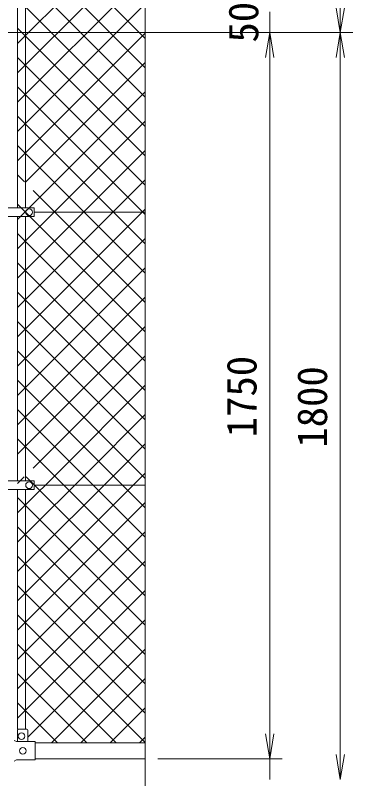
# Model space of a CAD drawing. Units: millimetres, scale not verified. Extents: x -6300 to 6300, y -4455 to 4455.
# Drawn here: x 3139 to 3953, y -854 to 986 of the extents above; entities that cross this region are included whole.
import ezdxf
from ezdxf.enums import TextEntityAlignment as Align

# ---------------------------------------------------------------- set-up
doc = ezdxf.new("R2010")
doc.units = ezdxf.units.MM
doc.header["$LTSCALE"] = 30
for name, color, linetype, lineweight in [('0-4_D-STR1', 1, 'Continuous', 18), ('0-5_D-STR3', 3, 'Continuous', 13), ('0-6_D-STR-DIM', 7, 'Continuous', 9), ('0-7_0', 7, 'Continuous', 9), ('0-B_D-STR2', 7, 'Continuous', 9)]:
    doc.layers.add(name, color=color, linetype=linetype, lineweight=lineweight)
doc.styles.add('ＭＳ ゴシック', font='')
doc.styles.get('ＭＳ ゴシック').set_extended_font_data('MS Gothic')

# ---------------------------------------------------------------- blocks, each defined once
blk = doc.blocks.new('_Open')
at = {"layer": '0-7_0'}
blk.add_line((-30, 5), (0, 0), dxfattribs=at)
blk.add_lwpolyline([(-30, -5), (0, 0), (-30, 0)], dxfattribs=at)

msp = doc.modelspace()

# ---------------------------------------------------------------- linework, layer by layer
at = {"layer": '0-4_D-STR1'}
for p, q in [((3187.51, -768.16), (3452.51, -768.16)), ((3187.51, -806.16), (3452.51, -806.16))]:
    msp.add_line(p, q, dxfattribs=at)
at = {"layer": '0-5_D-STR3'}
for p, q in [((3145.01, 1158.54), (3145.01, 521.34)), ((3164.01, 1158.54), (3164.01, 521.34)), ((3069.71, 521.34), (3184.51, 521.34)), ((3184.51, 521.34), (3184.51, 500.34)), ((3069.71, 500.34), (3184.51, 500.34)), ((3145.01, 500.34), (3145.01, -136.66)), ((3164.01, 500.34), (3164.01, -136.66)), ((3452.51, 510.84), (3184.51, 510.84)), ((3069.71, -136.66), (3184.51, -136.66)), ((3184.51, -136.66), (3184.51, -157.66)), ((3452.51, -147.16), (3184.51, -147.16)), ((3069.71, -157.66), (3184.51, -157.66)), ((3145.01, -735.74), (3145.01, -157.66)), ((3164.01, -735.06), (3164.01, -157.66)), ((3146.51, -735.06), (3167.51, -735.06)), ((3144.51, -737.06), (3144.51, -765.06)), ((3169.51, -737.06), (3169.51, -765.06)), ((3142.31, -765.06), (3136.31, -762.06)), ((3142.31, -765.06), (3187.51, -765.06)), ((3187.51, -809.06), (3187.51, -765.06)), ((3142.31, -809.06), (3136.31, -812.06)), ((3142.31, -809.06), (3187.51, -809.06))]:
    msp.add_line(p, q, dxfattribs=at)
for centre in [(3172.51, 510.84), (3172.51, -147.16), (3154.51, -752.06), (3157.51, -787.06)]:
    msp.add_circle(centre, 8, dxfattribs=at)
for centre, start, end in [((3146.51, -737.06), 90, 180), ((3167.51, -737.06), 0, 90)]:
    msp.add_arc(centre, 2, start, end, dxfattribs=at)
at = {"layer": '0-6_D-STR-DIM'}
for p, q in [((3452.51, -949.16), (3452.51, 1143.19)), ((3752.51, 993.84), (3752.51, 943.84)), ((2977.11, 943.84), (3782.51, 943.84)), ((2977.11, 943.84), (3952.51, 943.84)), ((2977.11, 943.84), (3952.51, 943.84)), ((2977.11, 943.84), (3782.51, 943.84)), ((3752.51, -746.16), (3752.51, 883.84)), ((3752.51, 883.84), (3752.51, 823.84)), ((3922.51, 883.84), (3922.51, -796.16)), ((3752.51, -746.16), (3752.51, -686.16)), ((3482.51, -806.16), (3782.51, -806.16)), ((3482.51, -806.16), (3782.51, -806.16)), ((3752.51, -856.16), (3752.51, -806.16))]:
    msp.add_line(p, q, dxfattribs=at)
at = {"layer": '0-B_D-STR2'}
for p, q in [((3164.01, 936.95), (3395.91, 1168.84)), ((3452.51, 929.73), (3213.41, 1168.84)), ((3164.01, 795.52), (3452.51, 1084.02)), ((3452.51, 788.31), (3164.01, 1076.81)), ((3164.01, 724.81), (3452.51, 1013.31)), ((3452.51, 717.6), (3164.01, 1006.1)), ((3164.01, 935.39), (3145.01, 954.39)), ((3164.01, 654.1), (3452.51, 942.6)), ((3145.01, 917.95), (3164.01, 936.95)), ((3452.51, 646.89), (3164.01, 935.39)), ((3164.01, 864.68), (3145.01, 883.68)), ((3164.96, 584.34), (3452.51, 871.89)), ((3452.51, 576.18), (3164.01, 864.68)), ((3164.01, 793.97), (3145.01, 812.97)), ((3145.01, 776.52), (3164.01, 795.52)), ((3384.14, 573.84), (3164.01, 793.97)), ((3225.17, 573.84), (3452.51, 801.18)), ((3164.01, 723.26), (3145.01, 742.26)), ((3145.01, 705.81), (3164.01, 724.81)), ((3313.43, 573.84), (3164.01, 723.26)), ((3295.88, 573.84), (3452.51, 730.47)), ((3164.01, 652.55), (3145.01, 671.55)), ((3145.01, 635.1), (3164.01, 654.1)), ((3242.72, 573.84), (3164.01, 652.55)), ((3366.59, 573.84), (3452.51, 659.76)), ((3161.51, 584.34), (3145.01, 600.84)), ((3437.3, 573.84), (3452.51, 589.05)), ((3164.01, 512.68), (3225.17, 573.84)), ((3164.01, 441.97), (3295.88, 573.84)), ((3164.01, 371.26), (3366.59, 573.84)), ((3164.01, 300.55), (3437.3, 573.84)), ((3452.51, 364.05), (3242.72, 573.84)), ((3452.51, 434.76), (3313.43, 573.84)), ((3452.51, 505.47), (3384.14, 573.84)), ((3452.51, 293.34), (3182.51, 563.34)), ((3164.01, 511.13), (3145.01, 530.13)), ((3164.01, 229.84), (3452.51, 518.34)), ((3145.01, 493.68), (3164.01, 512.68)), ((3452.51, 222.63), (3164.01, 511.13)), ((3164.01, 440.42), (3145.01, 459.42)), ((3145.01, 422.97), (3164.01, 441.97)), ((3164.01, 159.13), (3452.51, 447.63)), ((3452.51, 151.92), (3164.01, 440.42)), ((3164.01, 369.71), (3145.01, 388.71)), ((3145.01, 352.26), (3164.01, 371.26)), ((3164.01, 88.42), (3452.51, 376.92)), ((3452.51, 81.21), (3164.01, 369.71)), ((3164.01, 299), (3145.01, 318)), ((3145.01, 281.55), (3164.01, 300.55)), ((3164.01, 17.71), (3452.51, 306.21)), ((3452.51, 10.5), (3164.01, 299)), ((3164.01, 228.29), (3145.01, 247.29)), ((3145.01, 210.84), (3164.01, 229.84)), ((3164.01, -53), (3452.51, 235.5)), ((3452.51, -60.21), (3164.01, 228.29)), ((3164.01, 157.57), (3145.01, 176.57)), ((3145.01, 140.13), (3164.01, 159.13)), ((3437.75, -116.16), (3164.01, 157.57)), ((3182.07, -105.66), (3452.51, 164.79)), ((3164.01, 86.86), (3145.01, 105.86)), ((3242.28, -116.16), (3452.51, 94.07)), ((3145.01, 69.42), (3164.01, 88.42)), ((3367.04, -116.16), (3164.01, 86.86)), ((3164.01, 16.15), (3145.01, 35.15)), ((3312.99, -116.16), (3452.51, 23.36)), ((3145.01, -1.29), (3164.01, 17.71)), ((3296.33, -116.16), (3164.01, 16.15)), ((3164.01, -54.56), (3145.01, -35.56)), ((3145.01, -72), (3164.01, -53)), ((3225.62, -116.16), (3164.01, -54.56)), ((3383.7, -116.16), (3452.51, -47.35)), ((3145.01, -142.71), (3161.07, -126.66)), ((3164.01, -194.43), (3242.28, -116.16)), ((3164.01, -265.14), (3312.99, -116.16)), ((3164.01, -335.85), (3383.7, -116.16)), ((3164.01, -406.56), (3452.51, -118.06)), ((3452.51, -413.77), (3165.41, -126.66)), ((3452.51, -343.06), (3225.62, -116.16)), ((3452.51, -272.35), (3296.33, -116.16)), ((3452.51, -201.64), (3367.04, -116.16)), ((3452.51, -130.93), (3437.75, -116.16)), ((3164.01, -195.98), (3145.01, -176.98)), ((3145.01, -213.43), (3164.01, -194.43)), ((3164.01, -477.27), (3452.51, -188.77)), ((3452.51, -484.48), (3164.01, -195.98)), ((3164.01, -266.69), (3145.01, -247.69)), ((3145.01, -284.14), (3164.01, -265.14)), ((3164.01, -547.98), (3452.51, -259.48)), ((3452.51, -555.19), (3164.01, -266.69)), ((3164.01, -337.4), (3145.01, -318.4)), ((3164.01, -618.69), (3452.51, -330.19)), ((3145.01, -354.85), (3164.01, -335.85)), ((3452.51, -625.9), (3164.01, -337.4)), ((3164.01, -408.11), (3145.01, -389.11)), ((3164.01, -689.4), (3452.51, -400.9)), ((3145.01, -425.56), (3164.01, -406.56)), ((3452.51, -696.61), (3164.01, -408.11)), ((3164.01, -478.82), (3145.01, -459.82)), ((3145.01, -496.27), (3164.01, -477.27)), ((3169.51, -754.61), (3452.51, -471.61)), ((3452.51, -767.32), (3164.01, -478.82)), ((3164.01, -549.53), (3145.01, -530.53)), ((3145.01, -566.98), (3164.01, -547.98)), ((3382.64, -768.16), (3164.01, -549.53)), ((3226.67, -768.16), (3452.51, -542.32)), ((3164.01, -620.24), (3145.01, -601.24)), ((3145.01, -637.69), (3164.01, -618.69)), ((3311.93, -768.16), (3164.01, -620.24)), ((3297.38, -768.16), (3452.51, -613.03)), ((3164.01, -690.95), (3145.01, -671.95)), ((3145.01, -708.4), (3164.01, -689.4)), ((3241.22, -768.16), (3164.01, -690.95)), ((3368.09, -768.16), (3452.51, -683.74)), ((3438.8, -768.16), (3452.51, -754.45))]:
    msp.add_line(p, q, dxfattribs=at)
for points in [[(3145.01, 847.23), (3164.01, 866.23), (3444.05, 1146.27)], [(3452.51, 859.02), (3164.01, 1147.52), (3153, 1158.54)]]:
    msp.add_lwpolyline(points, dxfattribs=at)

# ---------------------------------------------------------------- block references
at = {"layer": '0-6_D-STR-DIM', "xscale": 2, "yscale": 2}
for p, rotation in [((3922.51, 943.84), 270), ((3752.51, 943.84), 90), ((3752.51, 943.84), 90), ((3922.51, 943.84), 90), ((3752.51, -806.16), 270), ((3752.51, -806.16), 270), ((3922.51, -856.16), 270)]:
    msp.add_blockref('_Open', p, dxfattribs=dict(at, rotation=rotation))

# ---------------------------------------------------------------- texts
at = {"layer": '0-6_D-STR-DIM', "style": 'ＭＳ ゴシック'}
for s, p in [('50', (3746.64, 919.9)), ('1750', (3742.39, -31.51)), ('1800', (3912.39, -56.51))]:
    msp.add_text(s, height=72.14, rotation=90, dxfattribs=at).set_placement(p, align=Align.BOTTOM_LEFT)

doc.saveas('drawing.dxf')
